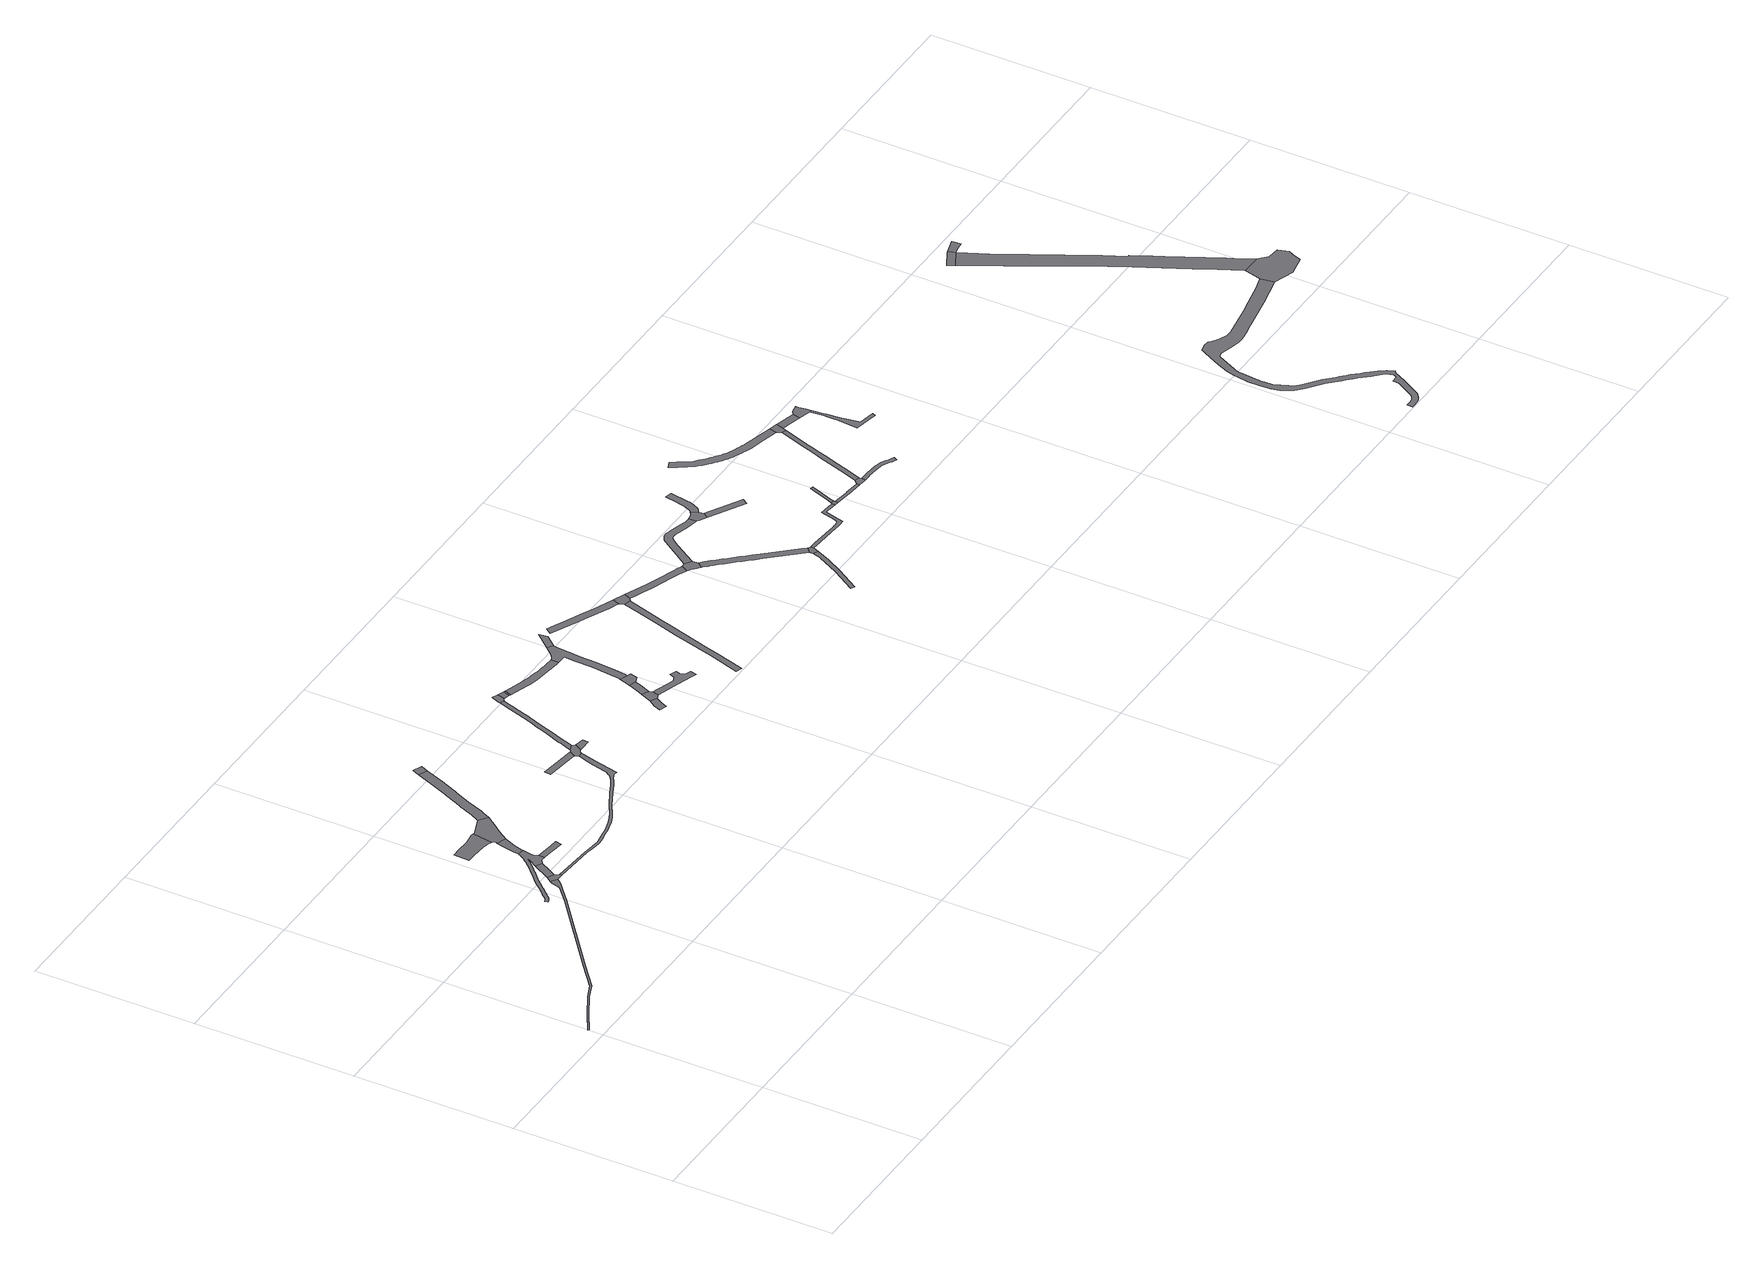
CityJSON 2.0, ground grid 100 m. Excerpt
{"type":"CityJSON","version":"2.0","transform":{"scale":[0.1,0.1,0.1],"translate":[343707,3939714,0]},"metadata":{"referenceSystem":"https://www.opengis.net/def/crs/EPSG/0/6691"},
"CityObjects":{
"road1":{"type":"Road","attributes":{"RoadStructureAttribute.sectionType":"1"},"geometry":[{"type":"MultiSurface","lod":"1","boundaries":[[[0,1,2,3,4,5,6,7,8,9,10,11,12,13,14,15,16,17,18,19,20]]]}]},
"road2":{"type":"Road","attributes":{"RoadStructureAttribute.sectionType":"1"},"geometry":[{"type":"MultiSurface","lod":"1","boundaries":[[[21,22,23,24,25,26,27,28,29,30,31,32,33,34,35,36,37,38,39,40,41,42,43,44,45,46,47,48,49,50,51,52,53,54,55,56,57,58,59,60,61,62,63,64,65,66,67,68,69,70,71,72,73,74,75,76,77,78,79,80,81,82,83,84,85,86,87,88,89,90,91,92,93,94,95,96,97,98,99,100,101,102,103,104,105,106,107,108,109,110,111,112]]]}]},
"road3":{"type":"Road","geometry":[{"type":"MultiSurface","lod":"1","boundaries":[[[113,114,0,20,115,116,117,118]]]}]},
"road4":{"type":"Road","attributes":{"RoadStructureAttribute.sectionType":"1"},"geometry":[{"type":"MultiSurface","lod":"1","boundaries":[[[119,105,104,113,118]]]}]},
"road5":{"type":"Road","attributes":{"RoadStructureAttribute.sectionType":"1"},"geometry":[{"type":"MultiSurface","lod":"1","boundaries":[[[120,121,122,123,124,125,126,127,128,129,130]]]}]},
"road6":{"type":"Road","geometry":[{"type":"MultiSurface","lod":"1","boundaries":[[[111,131,132,133,134,135,136,137,112]]]}]},
"road7":{"type":"Road","geometry":[{"type":"MultiSurface","lod":"1","boundaries":[[[138,139,140,141,108,107]]]}]},
"road8":{"type":"Road","geometry":[{"type":"MultiSurface","lod":"1","boundaries":[[[142,143,134,133,144,145,146,147,148,120,130]]]}]},
"road9":{"type":"Road","attributes":{"RoadStructureAttribute.sectionType":"1"},"geometry":[{"type":"MultiSurface","lod":"1","boundaries":[[[149,150,151,152,153,154,155,156,157,158,159,160,161,162,163,164,165,166,167,168,169,170,171,172,173,174,175,176,117,116,177,178,179,180,181,182,183,184,185,186,187,188,189,190,191,192,193,194,195,196,197,198,199,200,201,202,203,204,205]]]}]},
"road10":{"type":"Road","attributes":{"RoadStructureAttribute.sectionType":"1"},"geometry":[{"type":"MultiSurface","lod":"1","boundaries":[[[206,207,208,209,210,211,212,213,214,147,146,215,216,217,218,219,220,221,222,223,224,225]]]}]},
"road11":{"type":"Road","geometry":[{"type":"MultiSurface","lod":"1","boundaries":[[[226,225,224,227]]]}]},
"road12":{"type":"Road","attributes":{"RoadStructureAttribute.sectionType":"1"},"geometry":[{"type":"MultiSurface","lod":"1","boundaries":[[[228,229,230,231]]]}]},
"road13":{"type":"Road","geometry":[{"type":"MultiSurface","lod":"1","boundaries":[[[204,232,233,234,235,236,237,238,239,240,241,242,243,244,228,231,205]]]}]},
"road14":{"type":"Road","geometry":[{"type":"MultiSurface","lod":"1","boundaries":[[[235,245,246,247,248,236]]]}]},
"road15":{"type":"Road","attributes":{"RoadStructureAttribute.sectionType":"1"},"geometry":[{"type":"MultiSurface","lod":"1","boundaries":[[[240,249,250,251,252,253,254,255,256,257,258,259,260,261,262,263,264,265,266,267,268,269,270,271,272,241]]]}]},
"road16":{"type":"Road","geometry":[{"type":"MultiSurface","lod":"1","boundaries":[[[273,274,275,258,257,276,277,278,279]]]}]},
"road17":{"type":"Road","attributes":{"RoadStructureAttribute.sectionType":"1"},"geometry":[{"type":"MultiSurface","lod":"1","boundaries":[[[280,281,273,279]]]}]},
"road18":{"type":"Road","geometry":[{"type":"MultiSurface","lod":"1","boundaries":[[[282,283,281,280]]]}]},
"road19":{"type":"Road","attributes":{"RoadStructureAttribute.sectionType":"1"},"geometry":[{"type":"MultiSurface","lod":"1","boundaries":[[[284,285,286,287,288,289]]]}]},
"road20":{"type":"Road","geometry":[{"type":"MultiSurface","lod":"1","boundaries":[[[288,290,291,292,293,289]]]}]},
"road21":{"type":"Road","attributes":{"RoadStructureAttribute.sectionType":"1"},"geometry":[{"type":"MultiSurface","lod":"1","boundaries":[[[282,294,295,296,297,298,299,300,301,302,303,304,305,306,307,308,309,310,311,312,313,314,315,316,317,318,319,320,321,283]]]}]},
"road22":{"type":"Road","attributes":{"RoadStructureAttribute.sectionType":"1"},"geometry":[{"type":"MultiSurface","lod":"1","boundaries":[[[322,323,293,292,324,325,326]]]}]},
"road23":{"type":"Road","attributes":{"RoadStructureAttribute.sectionType":"1"},"geometry":[{"type":"MultiSurface","lod":"1","boundaries":[[[325,327,328,329,330,326]]]}]},
"road24":{"type":"Road","attributes":{"RoadStructureAttribute.sectionType":"1"},"geometry":[{"type":"MultiSurface","lod":"1","boundaries":[[[290,331,332,333,334,335,336,337,338,339,340,291]]]}]},
"road25":{"type":"Road","attributes":{"RoadStructureAttribute.sectionType":"1"},"geometry":[{"type":"MultiSurface","lod":"1","boundaries":[[[341,342,343,344,345,346,347,348,305,304,349,350,351,352,353,354,355,330,329,356,357,358,359,360,361,362,363,364]]]}]},
"road26":{"type":"Road","geometry":[{"type":"MultiSurface","lod":"1","boundaries":[[[363,365,366,364]]]}]},
"road27":{"type":"Road","attributes":{"RoadStructureAttribute.sectionType":"1"},"geometry":[{"type":"MultiSurface","lod":"1","boundaries":[[[367,368,369,370,371,372,373,374,375,376,377,378,379,380]]]}]},
"road28":{"type":"Road","attributes":{"RoadStructureAttribute.sectionType":"1"},"geometry":[{"type":"MultiSurface","lod":"1","boundaries":[[[381,382,383,384,385,386,387,388,389,390,391,392,393,394,395]]]}]},
"road29":{"type":"Road","geometry":[{"type":"MultiSurface","lod":"1","boundaries":[[[396,397,389,388,367,380]]]}]},
"road30":{"type":"Road","attributes":{"RoadStructureAttribute.sectionType":"1"},"geometry":[{"type":"MultiSurface","lod":"1","boundaries":[[[396,398,399,400,401,402,403,404,405,406,407,408,409,410,411,412,413,414,415,416,397]]]}]},
"road31":{"type":"Road","geometry":[{"type":"MultiSurface","lod":"1","boundaries":[[[417,407,406,418,419,420,421,422,423]]]}]},
"road32":{"type":"Road","attributes":{"RoadStructureAttribute.sectionType":"1"},"geometry":[{"type":"MultiSurface","lod":"1","boundaries":[[[424,425,426,427,428,429,430,431,432,433,434,435,436,437,438]]]}]},
"road33":{"type":"Road","attributes":{"RoadStructureAttribute.sectionType":"1"},"geometry":[{"type":"MultiSurface","lod":"1","boundaries":[[[439,440,441,442,443,444,445,446,447,448,449,450,451,422,421,452,453,454,455,456,457,458,459,460,461,462,463,464,465,466]]]}]},
"road34":{"type":"Road","attributes":{"RoadStructureAttribute.sectionType":"1"},"geometry":[{"type":"MultiSurface","lod":"1","boundaries":[[[467,468,469,470,471,472,473,474,475,476,477,478,479,480,481,482,483,484,485,486,487,488,489,490,491,492,493,494,495,496,497,498,499,500,501,502,503,504,505,506,507,508,509,417,423]]]}]},
"road35":{"type":"Road","geometry":[{"type":"MultiSurface","lod":"1","boundaries":[[[510,511,512,466,465,424,438]]]}]},
"road36":{"type":"Road","geometry":[{"type":"MultiSurface","lod":"1","boundaries":[[[513,514,515,516,517,518,519,520,521,522,488,487,523,524]]]}]},
"road37":{"type":"Road","attributes":{"RoadStructureAttribute.sectionType":"1"},"geometry":[{"type":"MultiSurface","lod":"1","boundaries":[[[510,525,526,527,528,529,530,531,532,533,534,535,536,537,538,539,540,541,542,543,544,545,546,547,548,549,550,551,552,553,554,555,556,511]]]}]},
"road38":{"type":"Road","attributes":{"RoadStructureAttribute.sectionType":"1"},"geometry":[{"type":"MultiSurface","lod":"1","boundaries":[[[557,558,559,560,561,562,563,564,565,566,567,568,515,514,569,570,571,572,573,574,575,576,577,578,579,580,581]]]}]},
"road39":{"type":"Road","attributes":{"RoadStructureAttribute.sectionType":"1"},"geometry":[{"type":"MultiSurface","lod":"1","boundaries":[[[524,582,583,584,513]]]}]},
"road40":{"type":"Road","geometry":[{"type":"MultiSurface","lod":"1","boundaries":[[[585,536,535,586,587,588]]]}]},
"road41":{"type":"Road","attributes":{"RoadStructureAttribute.sectionType":"1"},"geometry":[{"type":"MultiSurface","lod":"1","boundaries":[[[589,590,591,592,593,594,585,588]]]}]},
"road42":{"type":"Road","attributes":{"RoadStructureAttribute.sectionType":"1"},"geometry":[{"type":"MultiSurface","lod":"1","boundaries":[[[595,596,597,598,599,600,587,586]]]}]},
"road43":{"type":"Road","geometry":[{"type":"MultiSurface","lod":"1","boundaries":[[[597,596,601,602,603,604,605,606,607,608]]]}]},
"road44":{"type":"Road","attributes":{"RoadStructureAttribute.sectionType":"1"},"geometry":[{"type":"MultiSurface","lod":"1","boundaries":[[[609,610,611,612,613,614,615,616,617,618,619,620,621,622,623,624,625,626,627,628,629,630,631,632,633,634,635,636,637,638,639,640,641,642,643,644,645,646,647,648,649,650,651,652,653,654,655,656,657,658,659,660,661,662,663]]]}]},
"road45":{"type":"Road","attributes":{"RoadStructureAttribute.sectionType":"1"},"geometry":[{"type":"MultiSurface","lod":"1","boundaries":[[[664,665,666,667,668,669,670,671,672,673,674,675,676,677,678,679,680,681,682,683,684,685,686,687,688,689,690,691,692,693,694,695,696,697,698,699,700,701,702,703,704,705,706,707,708,709,710,711,712,713,714,715,716,717,718,719,604,603]]]}]},
"road46":{"type":"Road","attributes":{"RoadStructureAttribute.sectionType":"1"},"geometry":[{"type":"MultiSurface","lod":"1","boundaries":[[[607,720,721,722,723,724,725,726,727,728,729,730,731,732,608]]]}]},
"road47":{"type":"Road","geometry":[{"type":"MultiSurface","lod":"1","boundaries":[[[726,733,734,637,636,727]]]}]},
"road48":{"type":"Road","attributes":{"RoadStructureAttribute.sectionType":"1"},"geometry":[{"type":"MultiSurface","lod":"1","boundaries":[[[734,733,735,736,737]]]}]},
"road49":{"type":"Road","geometry":[{"type":"MultiSurface","lod":"1","boundaries":[[[736,738,739,740,741,742,743,744,745,746,747,737]]]}]},
"road50":{"type":"Road","attributes":{"RoadStructureAttribute.sectionType":"1"},"geometry":[{"type":"MultiSurface","lod":"1","boundaries":[[[748,749,750,751,752,753,754,755,756,757,758,759,739,738]]]}]},
"road51":{"type":"Road","attributes":{"RoadStructureAttribute.sectionType":"1"},"geometry":[{"type":"MultiSurface","lod":"1","boundaries":[[[760,761,762,763,764,765,766,767,768,769,770,771,772,773,774,775,776,777,778,779,780,781,782,783,784,785,786,787,788,789,790,791,792,793,794,795,796,797,798,799,800,801,802,803,804,805,806,807,808,809,810,811,812,813,814,815,816,817,818,819,820,821,822,823,824,825,826,827,828,829,830,831,832,833,834,835,836,837,838,839,840,841,842,843,844,845,846,847,848,849,850,851,852,853,854,855,856,857,858,859,860,861,862,863,864,865,866,867,868,869,870,871,872,873,874,875,876,877,878,879,880,881,882,883,884,885,886,887,888,889,890,891,892,893,894,895,896,897,898,899,900,901,902,903,904,905,906,907,908,909,910,911,912,913,914,915,916,917,918,919,920,921,922]]]}]},
"road52":{"type":"Road","geometry":[{"type":"MultiSurface","lod":"1","boundaries":[[[923,924,925,926,927,928]]]}]},
"road53":{"type":"Road","geometry":[{"type":"MultiSurface","lod":"1","boundaries":[[[929,930,931,923,928]]]}]},
"road54":{"type":"Road","attributes":{"function":"3","RoadStructureAttribute.sectionType":"1"},"geometry":[{"type":"MultiSurface","lod":"1","boundaries":[[[932,933,934,935,936,937,938,939,940,941,942,943,944,945,928,927,946,947,948,949,950,951,952,953,954,955,956]]]}]},
"road55":{"type":"Road","geometry":[{"type":"MultiSurface","lod":"1","boundaries":[[[955,957,958,760,922,959,960,961,962,963,964,965,966,956]]]}]}
},
"vertices":[
[1111,1953,0],[1099,1936,0],[1089,1895,0],[1084,1878,0],[990,1794,0],[964,1774,0],[515,1413,0],[365,1288,0],[270,1248,0],[128,1170,0],[1,1097,0],[6,1089,0],[132,1162,0],[274,1239,0],[370,1279,0],[522,1405,0],[996,1787,0],[1075,1857,0],[1117,1893,0],[1129,1906,0],[1147,1928,0],
[1244,2222,0],[1242,2214,0],[1238,2209,0],[1232,2200,0],[1226,2190,0],[1220,2182,0],[1218,2179,0],[1210,2168,0],[1201,2158,0],[1192,2147,0],[1184,2138,0],[1175,2128,0],[1165,2119,0],[1156,2109,0],[1146,2099,0],[1136,2089,0],[1126,2079,0],[1116,2069,0],[1100,2054,0],[1083,2038,0],[1067,2023,0],[1051,2007,0],[1040,1994,0],[1030,1982,0],[1019,1969,0],[1008,1957,0],[999,1946,0],[988,1935,0],[987,1933,0],[978,1925,0],[969,1914,0],[966,1911,0],[963,1907,0],[960,1904,0],[957,1901,0],[955,1899,0],[952,1897,0],[949,1895,0],[946,1893,0],[945,1893,0],[933,1890,0],[939,1871,0],[940,1871,0],[941,1872,0],[942,1872,0],[943,1872,0],[945,1873,0],[948,1873,0],[953,1874,0],[958,1877,0],[963,1880,0],[965,1882,0],[967,1883,0],[971,1886,0],[975,1890,0],[979,1894,0],[981,1898,0],[984,1901,0],[993,1911,0],[1003,1921,0],[1013,1932,0],[1023,1943,0],[1034,1956,0],[1045,1969,0],[1056,1981,0],[1066,1993,0],[1081,2009,0],[1097,2024,0],[1113,2039,0],[1130,2055,0],[1140,2065,0],[1150,2075,0],[1160,2085,0],[1170,2095,0],[1180,2105,0],[1189,2114,0],[1198,2124,0],[1208,2134,0],[1217,2145,0],[1226,2156,0],[1234,2167,0],[1236,2170,0],[1221,2136,0],[1197,2096,0],[1236,2073,0],[1260,2091,0],[1289,2089,0],[1291,2128,0],[1276,2156,0],[1278,2161,0],[1287,2222,0],[1247,2228,0],
[1132,1985,0],[1118,1963,0],[1169,1927,0],[1192,1925,0],[1193,1940,0],[1172,1962,0],
[1202,2015,0],
[1290,2536,0],[1270,2539,0],[1231,2532,0],[1202,2529,0],[1125,2532,0],[1068,2533,0],[1065,2435,0],[1121,2434,0],[1208,2428,0],[1246,2419,0],[1268,2410,0],
[1289,2233,0],[1306,2290,0],[1337,2360,0],[1277,2378,0],[1266,2340,0],[1256,2289,0],[1251,2260,0],
[1324,2086,0],[1440,2070,0],[1449,2109,0],[1406,2114,0],
[1282,2393,0],[1281,2389,0],[1379,2423,0],[1422,2480,0],[1464,2537,0],[1409,2577,0],[1302,2534,0],
[2192,2349,0],[2181,2317,0],[2171,2281,0],[2150,2192,0],[2147,2184,0],[2136,2165,0],[2134,2162,0],[2123,2148,0],[2115,2142,0],[2096,2128,0],[2050,2102,0],[1989,2073,0],[1890,2022,0],[1883,2019,0],[1820,1980,0],[1784,1962,0],[1766,1954,0],[1746,1946,0],[1698,1932,0],[1693,1931,0],[1660,1925,0],[1639,1921,0],[1590,1912,0],[1553,1909,0],[1543,1909,0],[1505,1912,0],[1487,1915,0],[1444,1923,0],[1443,1908,0],[1484,1901,0],[1503,1897,0],[1542,1893,0],[1554,1894,0],[1592,1897,0],[1642,1906,0],[1663,1910,0],[1696,1917,0],[1702,1918,0],[1751,1932,0],[1772,1940,0],[1790,1948,0],[1827,1967,0],[1890,2006,0],[1892,2007,0],[1996,2060,0],[2057,2088,0],[2104,2115,0],[2105,2116,0],[2141,2135,0],[2150,2137,0],[2172,2133,0],[2198,2241,0],[2211,2295,0],[2229,2366,0],[2233,2381,0],[2235,2390,0],[2203,2384,0],
[1619,3055,0],[1575,2947,0],[1533,2850,0],[1529,2840,0],[1482,2732,0],[1476,2719,0],[1445,2647,0],[1436,2625,0],[1415,2587,0],[1466,2540,0],[1487,2585,0],[1496,2604,0],[1537,2708,0],[1579,2804,0],[1584,2816,0],[1614,2887,0],[1630,2924,0],[1675,3033,0],[1679,3043,0],[1623,3065,0],
[1642,3112,0],[1697,3090,0],
[2216,2450,0],[1983,2478,0],[1978,2439,0],[2193,2412,0],
[2239,2396,0],[2244,2401,0],[2249,2405,0],[2258,2408,0],[2287,2456,0],[2278,2461,0],[2273,2464,0],[2272,2467,0],[2271,2472,0],[2231,2459,0],[2228,2454,0],[2224,2451,0],[2221,2450,0],
[2282,2409,0],[2343,2408,0],[2344,2444,0],[2316,2449,0],
[2313,2591,0],[2315,2597,0],[2320,2610,0],[2362,2731,0],[2397,2828,0],[2402,2841,0],[2433,2938,0],[2448,2988,0],[2452,2995,0],[2425,3004,0],[2401,2929,0],[2390,2897,0],[2380,2866,0],[2369,2834,0],[2366,2826,0],[2356,2795,0],[2341,2756,0],[2327,2718,0],[2313,2679,0],[2288,2613,0],[2279,2590,0],[2263,2547,0],[2257,2530,0],[2239,2481,0],
[2483,3054,0],[2447,3067,0],[2430,3020,0],[2455,2999,0],[2462,3005,0],[2468,3008,0],[2474,3009,0],
[2508,2997,0],[2523,3040,0],
[2519,2993,0],[2534,3036,0],
[2814,2257,0],[2797,2215,0],[2839,2198,0],[2855,2236,0],[2883,2279,0],[2842,2300,0],
[2912,2288,0],[2925,2329,0],[2916,2351,0],[2874,2370,0],
[2589,2968,0],[2647,2949,0],[2655,2946,0],[2710,2934,0],[2760,2928,0],[2772,2926,0],[2786,2925,0],[2865,2915,0],[2890,2913,0],[2895,2913,0],[2909,2912,0],[2910,2959,0],[2901,2959,0],[2891,2959,0],[2881,2960,0],[2871,2961,0],[2846,2964,0],[2820,2967,0],[2795,2970,0],[2769,2974,0],[2748,2978,0],[2726,2982,0],[2722,2982,0],[2705,2986,0],[2687,2989,0],[2683,2990,0],[2634,3003,0],[2538,3035,0],
[2898,2425,0],[2895,2418,0],[2938,2402,0],[2957,2454,0],[2914,2469,0],
[2996,2472,0],[3010,2517,0],[2986,2525,0],[2939,2541,0],
[3056,2244,0],[3145,2214,0],[3181,2201,0],[3192,2242,0],[3156,2253,0],[3143,2281,0],[3152,2310,0],[3110,2324,0],[3100,2293,0],[3068,2282,0],
[2952,2982,0],[2945,2977,0],[2939,2971,0],[2932,2967,0],[2924,2963,0],[2921,2962,0],[2917,2961,0],[2914,2960,0],[2969,2910,0],[2965,2834,0],[2964,2745,0],[2963,2733,0],[2948,2608,0],[2944,2568,0],[2942,2550,0],[2990,2538,0],[2998,2609,0],[3012,2732,0],[3014,2841,0],[3021,2904,0],[3023,2915,0],[3027,2997,0],[3030,3010,0],[2999,3036,0],
[3093,3082,0],[3083,3135,0],
[3558,2862,0],[3526,2754,0],[3488,2623,0],[3473,2572,0],[3448,2482,0],[3373,2217,0],[3313,2025,0],[3351,2013,0],[3411,2206,0],[3427,2263,0],[3506,2542,0],[3512,2561,0],[3531,2624,0],[3600,2850,0],
[3121,3084,0],[3196,3050,0],[3298,3002,0],[3353,2976,0],[3486,2916,0],[3506,2908,0],[3523,2901,0],[3545,2892,0],[3563,2937,0],[3438,2989,0],[3356,3027,0],[3350,3030,0],[3250,3075,0],[3199,3098,0],[3150,3122,0],
[3621,2865,0],[3638,2906,0],
[3651,2852,0],[3711,2827,0],[3762,2806,0],[3848,2776,0],[3879,2765,0],[3944,2741,0],[3961,2735,0],[3990,2723,0],[3996,2719,0],[4020,2761,0],[4018,2762,0],[4010,2766,0],[3990,2775,0],[3969,2782,0],[3948,2789,0],[3940,2791,0],[3928,2796,0],[3894,2807,0],[3778,2848,0],
[4045,2762,0],[4006,2714,0],[4027,2698,0],[4033,2693,0],[4063,2667,0],[4093,2702,0],[4089,2737,0],
[4476,2196,0],[4473,2185,0],[4467,2165,0],[4459,2140,0],[4458,2139,0],[4441,2103,0],[4412,2050,0],[4390,2009,0],[4387,2003,0],[4294,1858,0],[4315,1844,0],[4408,1991,0],[4464,2092,0],[4505,2181,0],[4506,2182,0],
[4489,2270,0],[4348,2427,0],[4302,2479,0],[4280,2504,0],[4257,2529,0],[4246,2542,0],[4234,2554,0],[4211,2579,0],[4189,2603,0],[4168,2626,0],[4154,2641,0],[4145,2650,0],[4122,2673,0],[4071,2660,0],[4083,2649,0],[4092,2639,0],[4106,2626,0],[4113,2619,0],[4135,2596,0],[4156,2572,0],[4178,2548,0],[4201,2523,0],[4224,2499,0],[4246,2474,0],[4268,2449,0],[4301,2413,0],[4475,2219,0],[4508,2248,0],
[4179,2878,0],[4206,2916,0],[4207,2917,0],[4209,2920,0],[4212,2923,0],[4217,2928,0],[4227,2935,0],[4229,2936,0],[4234,2938,0],[4239,2939,0],[4243,2940,0],[4248,2940,0],[4252,2940,0],[4256,2939,0],[4258,2938,0],[4260,2938,0],[4262,2937,0],[4264,2937,0],[4352,2913,0],[4424,2900,0],[4427,2900,0],[4422,2947,0],[4420,2947,0],[4412,2947,0],[4405,2947,0],[4397,2948,0],[4393,2948,0],[4346,2962,0],[4333,2965,0],[4276,2980,0],[4268,2982,0],[4260,2984,0],[4252,2986,0],[4244,2987,0],[4236,2987,0],[4227,2986,0],[4219,2985,0],[4212,2982,0],[4204,2978,0],[4197,2973,0],[4189,2967,0],[4182,2961,0],[4177,2953,0],
[4523,2219,0],[4524,2239,0],[4516,2240,0],
[4507,2900,0],[4503,2929,0],[4481,2968,0],[4475,2964,0],[4468,2960,0],[4461,2956,0],[4453,2953,0],[4445,2951,0],[4436,2949,0],[4427,2948,0],[4442,2891,0],[4487,2865,0],
[4546,2217,0],[4746,2202,0],[4753,2202,0],[4759,2202,0],[4791,2201,0],[4806,2201,0],[4818,2202,0],[4825,2234,0],[4827,2242,0],[4847,2323,0],[4930,2312,0],[4932,2332,0],[4899,2336,0],[4833,2344,0],[4806,2244,0],[4805,2241,0],[4804,2238,0],[4802,2234,0],[4800,2231,0],[4798,2229,0],[4795,2227,0],[4792,2225,0],[4789,2224,0],[4785,2223,0],[4781,2222,0],[4777,2222,0],[4773,2222,0],[4766,2221,0],[4760,2222,0],[4754,2222,0],[4747,2222,0],[4567,2236,0],
[4542,3157,0],[4526,3075,0],[4524,3064,0],[4520,3050,0],[4517,3036,0],[4513,3022,0],[4508,3009,0],[4504,2999,0],[4499,2990,0],[4494,2981,0],[4488,2973,0],[4482,2968,0],[4506,2931,0],[4517,2938,0],[4527,2946,0],[4535,2956,0],[4542,2967,0],[4548,2978,0],[4553,2990,0],[4556,3000,0],[4557,3002,0],[4560,3014,0],[4560,3015,0],[4566,3044,0],[4586,3148,0],
[4541,2835,0],[4706,2741,0],[4726,2776,0],
[4937,2340,0],[4956,2309,0],[4959,2329,0],[4957,2337,0],
[4965,2359,0],[5001,2455,0],[5015,2500,0],[4996,2504,0],[4978,2448,0],[4954,2383,0],
[5062,2296,0],[5156,2287,0],[5158,2307,0],[5065,2316,0],[5064,2316,0],[5058,2316,0],
[5196,2283,0],[5205,2283,0],[5213,2283,0],[5217,2307,0],[5214,2310,0],[5213,2314,0],[5212,2321,0],[5182,2327,0],
[4786,3278,0],[4813,3233,0],[4842,3190,0],[4868,3154,0],[4877,3145,0],[4895,3128,0],[4923,3103,0],[4937,3091,0],[4951,3080,0],[4965,3069,0],[4980,3058,0],[4986,3054,0],[4992,3049,0],[5005,3041,0],[5018,3032,0],[5033,3024,0],[5050,3015,0],[5066,3008,0],[5082,3002,0],[5097,2996,0],[5114,2989,0],[5123,2986,0],[5130,2983,0],[5146,2978,0],[5158,2974,0],[5165,2972,0],[5267,2946,0],[5361,2923,0],[5373,2971,0],[5179,3020,0],[5174,3021,0],[5163,3025,0],[5147,3031,0],[5131,3036,0],[5115,3042,0],[5100,3048,0],[5086,3054,0],[5071,3060,0],[5057,3068,0],[5048,3073,0],[5044,3075,0],[5032,3082,0],[5021,3090,0],[5009,3099,0],[4995,3109,0],[4982,3119,0],[4974,3126,0],[4969,3129,0],[4961,3136,0],[4956,3140,0],[4930,3164,0],[4906,3186,0],[4883,3218,0],[4856,3260,0],[4833,3298,0],
[5222,2282,0],[5231,2282,0],[5249,2281,0],[5267,2281,0],[5285,2280,0],[5302,2279,0],[5314,2278,0],[5325,2277,0],[5337,2276,0],[5348,2275,0],[5353,2274,0],[5358,2273,0],[5360,2273,0],[5368,2271,0],[5377,2269,0],[5386,2266,0],[5393,2262,0],[5400,2259,0],[5406,2255,0],[5413,2251,0],[5420,2247,0],[5426,2243,0],[5433,2239,0],[5440,2235,0],[5445,2232,0],[5451,2229,0],[5456,2227,0],[5461,2224,0],[5473,2246,0],[5467,2249,0],[5462,2252,0],[5457,2254,0],[5452,2257,0],[5446,2260,0],[5439,2264,0],[5432,2268,0],[5426,2272,0],[5419,2276,0],[5418,2277,0],[5413,2280,0],[5405,2285,0],[5396,2289,0],[5384,2293,0],[5373,2296,0],[5362,2298,0],[5352,2299,0],[5339,2301,0],[5331,2302,0],[5327,2302,0],[5317,2303,0],[5304,2304,0],[5286,2305,0],[5268,2306,0],[5250,2306,0],[5232,2307,0],[5223,2307,0],
[5244,2415,0],[5279,2519,0],[5296,2569,0],[5316,2627,0],[5331,2672,0],[5350,2729,0],[5404,2887,0],[5375,2896,0],[5322,2739,0],[5299,2671,0],[5268,2580,0],[5250,2529,0],[5222,2444,0],
[5412,2910,0],[5427,2957,0],
[5471,2895,0],[5540,2878,0],[5552,2926,0],
[5616,2859,0],[5634,2857,0],[5633,2869,0],[5632,2880,0],[5631,2892,0],[5629,2906,0],[5626,2920,0],[5624,2934,0],[5623,2948,0],[5577,2943,0],
[5627,2776,0],[5627,2759,0],[5626,2704,0],[5624,2680,0],[5615,2559,0],[5765,2530,0],[5773,2552,0],[5672,2568,0],[5655,2681,0],[5642,2772,0],[5642,2778,0],[5635,2846,0],
[7905,1319,0],[7878,1312,0],[7828,1298,0],[7680,1268,0],[7598,1251,0],[7395,1217,0],[7372,1217,0],[7355,1218,0],[7309,1237,0],[7260,1269,0],[7253,1278,0],[7214,1282,0],[7170,1271,0],[7167,1268,0],[7161,1256,0],[7151,1236,0],[7110,1157,0],[7098,1131,0],[7088,1108,0],[7080,1092,0],[7064,1053,0],[7049,1002,0],[7045,978,0],[7032,905,0],[7034,837,0],[7039,764,0],[7043,747,0],[7047,730,0],[7052,714,0],[7058,698,0],[7065,685,0],[7072,672,0],[7080,659,0],[7089,647,0],[7099,635,0],[7111,624,0],[7123,614,0],[7134,603,0],[7227,531,0],[7240,518,0],[7253,505,0],[7266,492,0],[7279,479,0],[7294,464,0],[7310,450,0],[7326,435,0],[7341,421,0],[7359,402,0],[7377,383,0],[7394,364,0],[7411,344,0],[7453,300,0],[7470,279,0],[7477,264,0],[7480,257,0],[7481,251,0],[7480,244,0],[7478,234,0],[7476,228,0],[7472,224,0],[7470,221,0],[7467,219,0],[7430,219,0],[7428,178,0],[7366,71,0],[7366,70,0],[7362,67,0],[7359,64,0],[7355,61,0],[7351,58,0],[7348,55,0],[7344,52,0],[7341,51,0],[7338,49,0],[7334,47,0],[7329,45,0],[7325,44,0],[7321,43,0],[7316,43,0],[7310,42,0],[7304,42,0],[7272,42,0],[7271,7,0],[7280,7,0],[7288,7,0],[7297,7,0],[7306,7,0],[7313,7,0],[7320,8,0],[7326,9,0],[7333,10,0],[7340,12,0],[7346,14,0],[7352,17,0],[7359,20,0],[7364,23,0],[7369,27,0],[7373,30,0],[7378,34,0],[7382,38,0],[7386,41,0],[7390,45,0],[7394,49,0],[7462,168,0],[7503,244,0],[7519,256,0],[7497,298,0],[7484,316,0],[7476,327,0],[7471,334,0],[7457,352,0],[7442,370,0],[7424,390,0],[7406,410,0],[7388,430,0],[7369,449,0],[7353,465,0],[7337,479,0],[7322,494,0],[7307,508,0],[7294,520,0],[7281,533,0],[7268,546,0],[7254,561,0],[7160,634,0],[7149,644,0],[7137,654,0],[7131,660,0],[7113,699,0],[7095,738,0],[7080,769,0],[7078,778,0],[7077,830,0],[7076,853,0],[7076,866,0],[7076,884,0],[7078,909,0],[7082,909,0],[7087,973,0],[7089,992,0],[7091,1003,0],[7095,1016,0],[7101,1031,0],[7165,1156,0],[7173,1158,0],[7197,1165,0],[7208,1161,0],[7263,1147,0],[7292,1139,0],[7305,1136,0],[7318,1133,0],[7332,1131,0],[7345,1130,0],[7367,1130,0],[7390,1132,0],[7412,1136,0],[7434,1139,0],[7452,1142,0],[7470,1146,0],[7488,1150,0],[7506,1154,0],[7717,1192,0],[7920,1235,0],
[7291,2933,0],[7274,2928,0],[7172,2874,0],[7186,2848,0],[7195,2832,0],[7303,2891,0],
[7348,2900,0],[7388,2904,0],[7381,2958,0],
[8016,1502,0],[7979,1578,0],[7878,1780,0],[7859,1819,0],[7801,1936,0],[7783,1970,0],[7743,2052,0],[7734,2048,0],[7732,2052,0],[7671,2182,0],[7666,2191,0],[7481,2531,0],[7388,2702,0],[7378,2725,0],[7257,2722,0],[7325,2599,0],[7425,2415,0],[7597,2100,0],[7598,2098,0],[7624,2049,0],[7694,1913,0],[7805,1687,0],[7868,1561,0],[7933,1428,0],[8055,1424,0],
[7923,1387,0],[7916,1356,0],[8042,1193,0],[8169,1215,0],[8175,1239,0],[8183,1260,0],[8192,1280,0],[8205,1304,0],[8182,1369,0],[8109,1375,0]
]}
